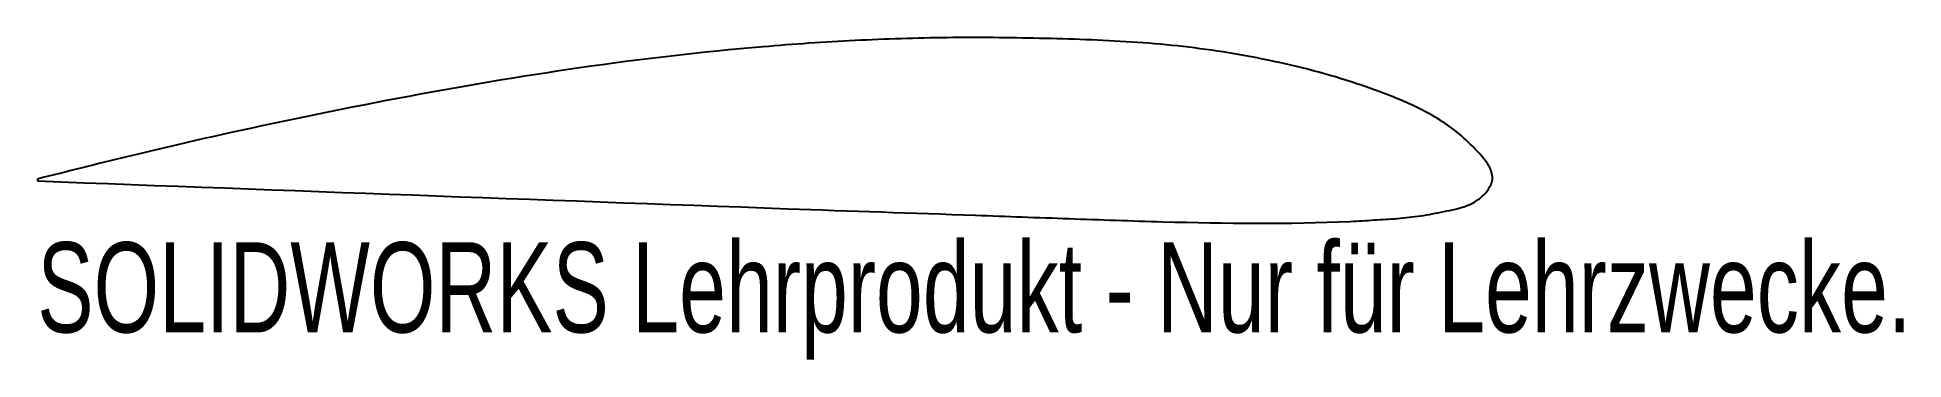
# Model space of a CAD drawing. Header units: millimetres. Extents: x 0 to 100, y -10 to 8.
import ezdxf

# ---------------------------------------------------------------- set-up
doc = ezdxf.new("R2010")
doc.units = ezdxf.units.MM
doc.styles.add('SLDTEXTSTYLE0', font='TXT', dxfattribs={"width": 0.7})

msp = doc.modelspace()

# ---------------------------------------------------------------- linework, layer by layer
at = {"color": 7, "linetype": 'Continuous', "lineweight": 25}
msp.add_line((0, 0.1), (0, 0), dxfattribs=at)
msp.add_open_spline([(0, 0), (13.42, -0.51), (26.85, -1), (43.63, -1.61), (46.99, -1.72), (52.02, -1.9), (53.7, -1.96), (57.05, -2.08), (58.73, -2.14), (63.77, -2.28), (67.13, -2.32), (70.9, -2.15), (71.32, -2.12), (72.16, -2.07), (72.58, -2.05), (73.41, -1.98), (73.83, -1.93), (74.66, -1.81), (75.08, -1.73), (75.69, -1.6), (75.9, -1.56), (76.31, -1.46), (76.51, -1.41), (76.9, -1.26), (77.09, -1.17), (77.44, -0.93), (77.6, -0.79), (77.81, -0.55), (77.87, -0.47), (77.98, -0.28), (78.03, -0.19), (78.09, 0.01), (78.1, 0.12), (78.09, 0.33), (78.06, 0.44), (77.96, 0.73), (77.84, 0.92), (77.59, 1.25), (77.45, 1.41), (77.17, 1.71), (77.02, 1.86), (76.72, 2.15), (76.57, 2.3), (76.09, 2.71), (75.76, 2.95), (74.72, 3.63), (73.97, 4), (72.44, 4.65), (71.66, 4.93), (70.08, 5.46), (69.28, 5.7), (67.68, 6.12), (66.87, 6.31), (65.26, 6.64), (64.45, 6.79), (62.01, 7.17), (60.38, 7.34), (57.09, 7.55), (55.44, 7.61), (52.14, 7.68), (50.48, 7.7), (47.18, 7.66), (45.53, 7.61), (42.24, 7.44), (40.59, 7.33), (35.66, 6.91), (32.37, 6.53), (25.84, 5.59), (22.58, 5.03), (16.09, 3.81), (12.85, 3.14), (8.02, 2.06), (6.41, 1.68), (3.2, 0.91), (1.6, 0.5), (0, 0.1)], degree=3, knots=[0, 0, 0, 0, 0.25, 0.25, 0.3125, 0.3125, 0.34375, 0.34375, 0.375, 0.375, 0.4375, 0.4375, 0.445312, 0.445312, 0.453125, 0.453125, 0.460937, 0.460937, 0.46875, 0.46875, 0.472656, 0.472656, 0.476562, 0.476562, 0.480469, 0.480469, 0.484375, 0.484375, 0.486328, 0.486328, 0.488281, 0.488281, 0.490234, 0.490234, 0.492187, 0.492187, 0.496094, 0.496094, 0.5, 0.5, 0.503906, 0.503906, 0.507812, 0.507812, 0.515625, 0.515625, 0.53125, 0.53125, 0.546875, 0.546875, 0.5625, 0.5625, 0.578125, 0.578125, 0.59375, 0.59375, 0.625, 0.625, 0.65625, 0.65625, 0.6875, 0.6875, 0.71875, 0.71875, 0.75, 0.75, 0.8125, 0.8125, 0.875, 0.875, 0.9375, 0.9375, 0.96875, 0.96875, 1, 1, 1, 1], dxfattribs=at)

# ---------------------------------------------------------------- texts
at = {"color": 7, "linetype": 'Continuous', "insert": (0, -3.29), "char_height": 4.8336, "attachment_point": 1, "style": 'SLDTEXTSTYLE0'}
msp.add_mtext('SOLIDWORKS Lehrprodukt - Nur für Lehrzwecke.', dxfattribs=at)

doc.saveas('drawing.dxf')
